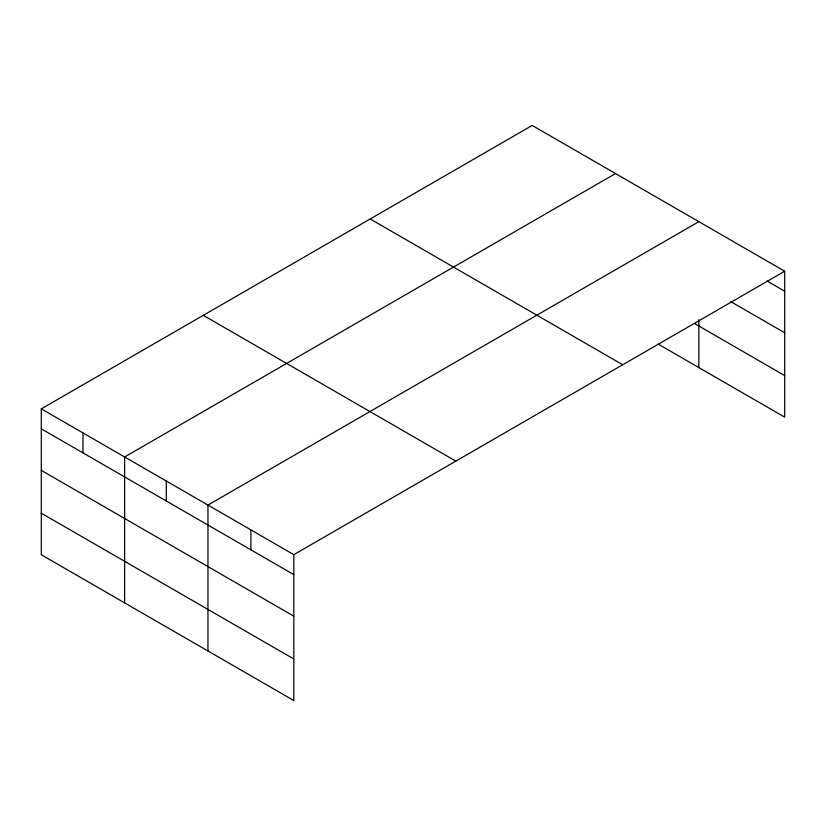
<?xml version="1.0" encoding="UTF-8"?>
<svg xmlns="http://www.w3.org/2000/svg" width="826" height="826" viewBox="0 0 826 826"><rect width="100%" height="100%" fill="white"/><g stroke="black" fill="none" stroke-linecap="round" stroke-linejoin="round"><path stroke-width="1.24" d="M784.7 271.238L532.181 125.449L41.3 408.86L41.3 554.762L293.819 700.551L293.819 554.649L784.7 271.238L784.7 417.14L658.281 344.153M615.515 173.553L124.633 456.964L124.633 602.877M698.848 221.667L207.956 505.078L207.956 650.991M767.086 281.046L784.7 291.206M730.762 301.635L784.7 332.764M694.46 323.482L784.7 375.582M370.193 218.973L622.711 364.762M203.289 315.325L455.807 461.115M41.3 408.86L293.819 554.649M41.3 428.828L293.819 574.617M41.3 470.386L293.819 616.175M41.3 513.204L293.819 658.993M698.848 319.724L698.848 367.58M250.887 529.858L250.887 549.837M166.294 481.021L166.294 501M82.961 432.907L82.961 452.885"/></g></svg>
